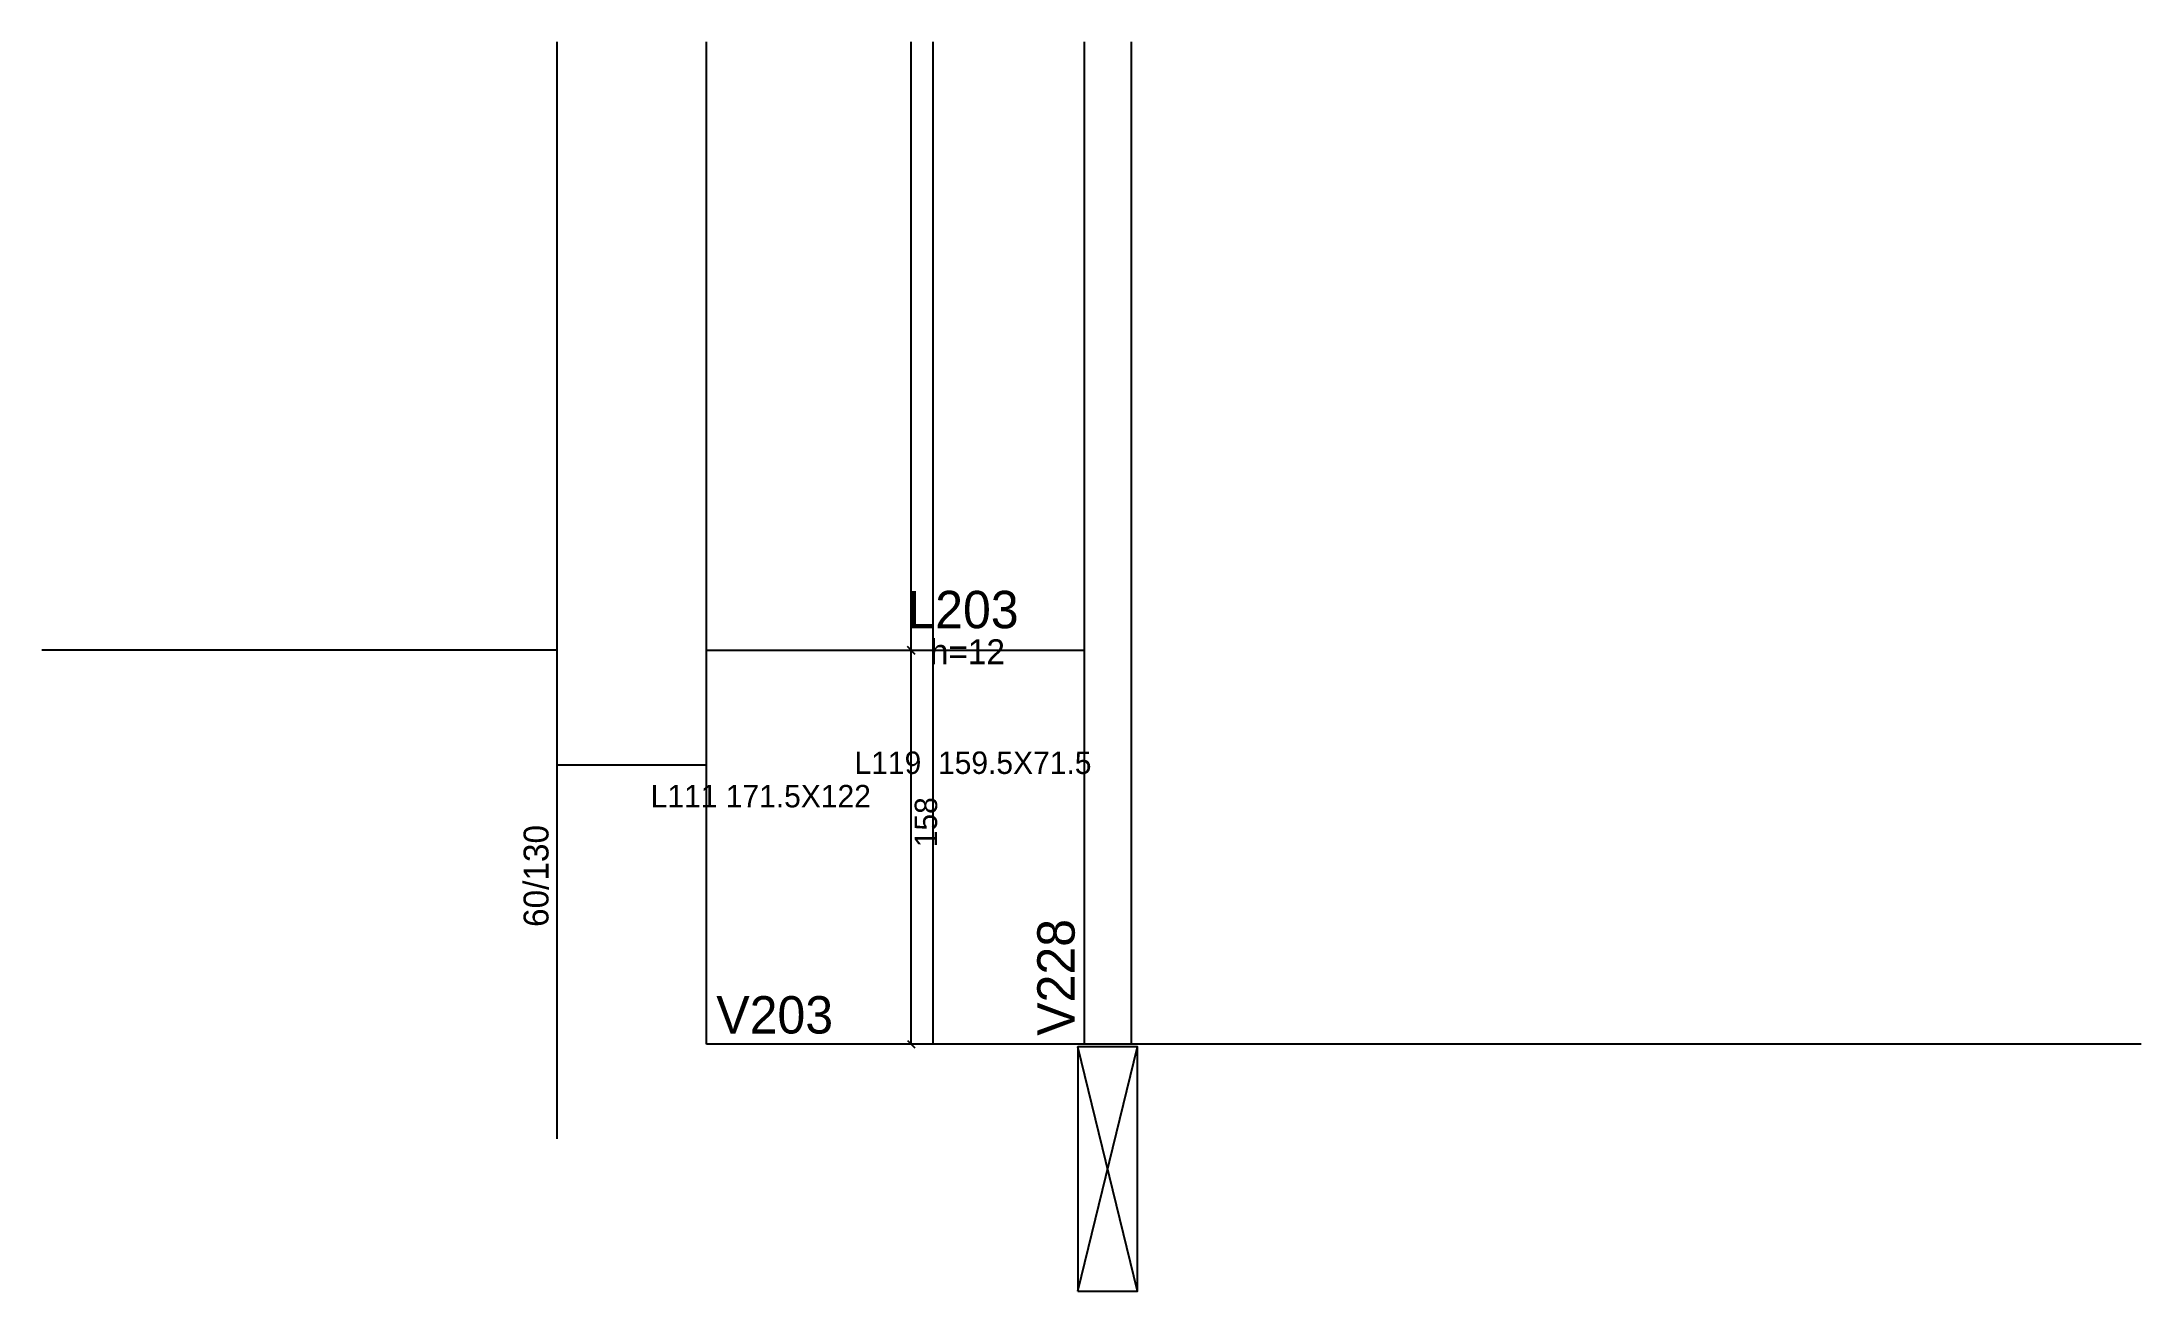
# Model space of a CAD drawing. Header units: metres. Extents: x 4067 to 4909, y 2380 to 2881.
import ezdxf

# ---------------------------------------------------------------- set-up
doc = ezdxf.new("R2010")
doc.units = ezdxf.units.M
for name, color, linetype in [('1', 7, 'Continuous'), ('3', 7, 'Continuous'), ('4', 7, 'Continuous'), ('7', 7, 'Continuous'), ('AUX00', 7, 'Continuous'), ('Painéis', 7, 'Continuous')]:
    doc.layers.add(name, color=color, linetype=linetype)

msp = doc.modelspace()

# ---------------------------------------------------------------- linework, layer by layer
at = {"layer": '1', "color": 1, "lineweight": 25}
for p, q in [((4482.86, 2379.58), (4506.86, 2477.58)), ((4506.86, 2379.58), (4482.86, 2477.58))]:
    msp.add_line(p, q, dxfattribs=at)
at = {"layer": '3', "color": 3, "lineweight": 25}
msp.add_line((4273.86, 2590.58), (4333.86, 2590.58), dxfattribs=at)
for points in [[(4273.86, 2880.58), (4273.86, 2578.58)], [(4333.86, 2578.58), (4333.86, 2880.58)], [(4485.36, 2880.58), (4485.36, 2478.58)], [(4504.36, 2478.58), (4504.36, 2880.58)], [(4273.86, 2578.58), (4273.86, 2440.58)], [(4333.86, 2478.58), (4333.86, 2578.58)], [(4485.36, 2478.58), (4333.86, 2478.58)], [(4504.36, 2478.58), (4485.36, 2478.58)], [(4909.36, 2478.58), (4504.36, 2478.58)]]:
    msp.add_lwpolyline(points, dxfattribs=at)
at = {"layer": '7', "color": 7, "lineweight": 25}
msp.add_lwpolyline([(4482.86, 2379.58), (4506.86, 2379.58), (4506.86, 2477.58), (4482.86, 2477.58), (4482.86, 2379.58)], dxfattribs=at)
at = {"layer": 'Painéis', "color": 4, "lineweight": 25}
for p, q in [((4416.06, 2636.58), (4416.06, 2880.58)), ((4416.06, 2478.58), (4416.06, 2636.58))]:
    msp.add_line(p, q, dxfattribs=at)
at = {"layer": 'Painéis', "color": 200, "lineweight": 25}
for p, q in [((4424.86, 2478.58), (4424.86, 2880.58)), ((4273.86, 2636.58), (4067.36, 2636.58)), ((4333.86, 2636.58), (4485.36, 2636.58))]:
    msp.add_line(p, q, dxfattribs=at)
at = {"layer": 'Painéis', "color": 0, "lineweight": 25}
for p, q in [((4417.56, 2635.08), (4414.56, 2638.08)), ((4414.56, 2638.08), (4417.56, 2635.08)), ((4414.56, 2480.08), (4417.56, 2477.08))]:
    msp.add_line(p, q, dxfattribs=at)

# ---------------------------------------------------------------- texts
at = {"layer": '3', "color": 3, "lineweight": 25}
msp.add_text('h=12', height=10, dxfattribs=at).set_placement((4423.53, 2631.01))
msp.add_text('60/130', height=10, rotation=90, dxfattribs=at).set_placement((4270.55, 2525.62))
at = {"layer": '4', "color": 4, "lineweight": 25}
for s, p in [('L203', (4414.51, 2645.43)), ('V203', (4337.86, 2482.86))]:
    msp.add_text(s, height=15, dxfattribs=at).set_placement(p)
msp.add_text('V228', height=15, rotation=90, dxfattribs=at).set_placement((4481.61, 2481.97))
at = {"layer": 'AUX00', "color": 7, "lineweight": 25}
for s, p in [('L119 ^J159.5X71.5', (4393.32, 2586.99)), ('L111^J171.5X122', (4311.52, 2573.59))]:
    msp.add_text(s, height=9, dxfattribs=at).set_placement(p)
at = {"layer": 'Painéis', "color": 240, "lineweight": 25}
msp.add_text('158', height=9, rotation=90, dxfattribs=at).set_placement((4426.44, 2557.58))

doc.saveas('drawing.dxf')
